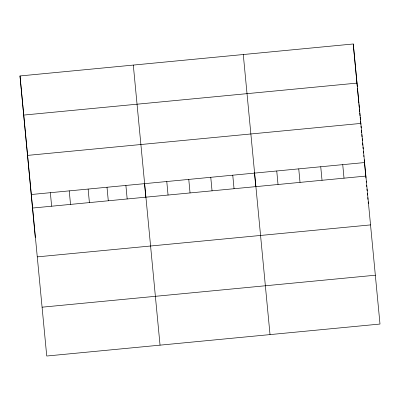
<?xml version="1.0" encoding="UTF-8"?>
<svg xmlns="http://www.w3.org/2000/svg" width="400" height="400" viewBox="0 0 400 400"><rect width="100%" height="100%" fill="white"/><g stroke="black" fill="none" stroke-linecap="round" stroke-linejoin="round"><path stroke-width="0.6" d="M20 75.95L353.26 43.98L380 324.05L46.74 356.02L20 75.95L35.27 237.465M23.785 115.07L357.045 83.105M27.685 155.38L360.945 123.41M31.47 194.5L364.73 162.535M32.75 208.025L366.01 176.06M37.365 256.865L370.625 224.895M42.12 307.18L375.385 275.215M243.285 54.53L270.025 334.6M133.31 65.08L160.045 345.15M353.26 43.98L357.31 86.81M357.425 88.03L358.87 103.29M358.985 104.51L359.27 107.54M359.385 108.74L359.665 111.735M359.78 112.935L360.065 115.93M360.175 117.125L360.46 120.12M360.57 121.32L360.855 124.315M361.025 126.11L361.195 127.91M361.42 130.305L361.65 132.7M361.82 134.495L362.045 136.895M362.215 138.69L362.385 140.485M362.61 142.885L362.835 145.28M363.005 147.075L363.175 148.875M363.405 151.27L363.575 153.065M363.8 155.465L363.915 156.66M364.2 159.715L365.935 178.025M366.22 181.08L366.335 182.3M366.625 185.355L366.74 186.575M366.97 189.015L367.145 190.845M367.375 193.29L367.55 195.12M367.78 197.56L367.95 199.395M368.185 201.835L368.355 203.665M342.735 164.645L344.015 178.17M320.74 166.755L322.02 180.28M298.745 168.865L300.025 182.39M276.75 170.975L278.03 184.5M254.455 172.705L255.785 186.745M232.76 175.195L234.04 188.72M210.765 177.305L212.045 190.83M188.77 179.415L190.05 192.94M166.775 181.525L168.055 195.045M144.48 183.255L145.805 197.295M125.895 185.445L127.175 198.97M107.01 187.255L108.29 200.78M88.125 189.065L89.405 202.59M69.24 190.88L70.52 204.405M50.355 192.69L51.635 206.215"/></g></svg>
